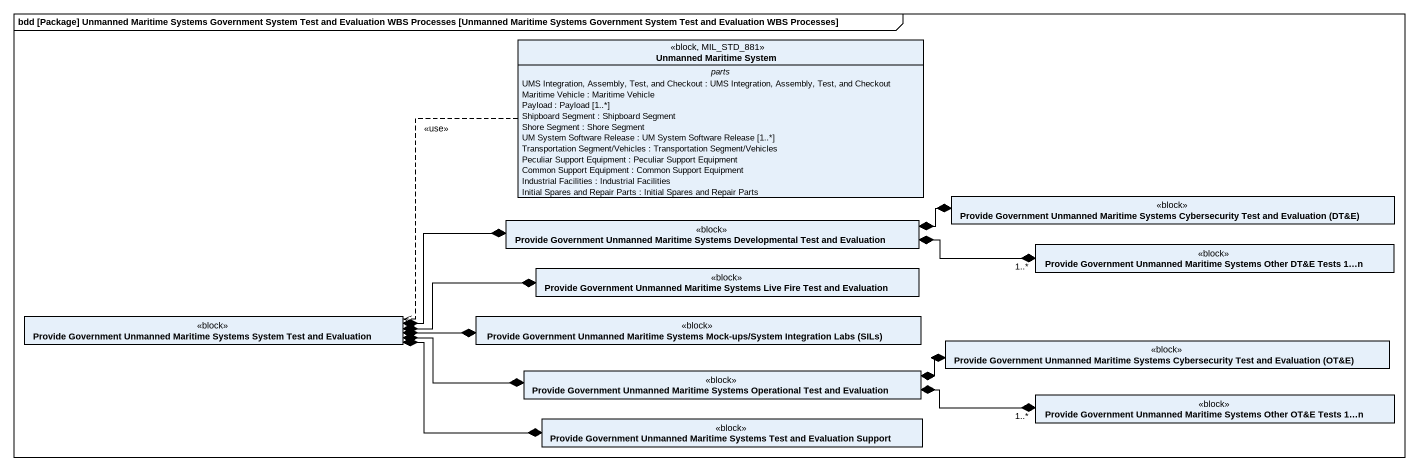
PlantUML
@startuml
mainframe bdd [Package] Unmanned Maritime Systems Government System Test and Evaluation WBS Processes [Unmanned Maritime Systems Government System Test and Evaluation WBS Processes]
hide circle
hide empty members
class "Unmanned Maritime System" as Unmanned_Maritime_System <<block, MIL_STD_881>> {
  -- parts --
  UMS Integration, Assembly, Test, and Checkout : UMS Integration, Assembly, Test, and Checkout
  Maritime Vehicle : Maritime Vehicle
  Payload : Payload [1..*]
  Shipboard Segment : Shipboard Segment
  Shore Segment : Shore Segment
  UM System Software Release : UM System Software Release [1..*]
  Transportation Segment/Vehicles : Transportation Segment/Vehicles
  Peculiar Support Equipment : Peculiar Support Equipment
  Common Support Equipment : Common Support Equipment
  Industrial Facilities : Industrial Facilities
  Initial Spares and Repair Parts : Initial Spares and Repair Parts
}
class "Provide Government Unmanned Maritime Systems Cybersecurity Test and Evaluation (DT&E)" as Provide_Government_Unmanned <<block>>
class "Provide Government Unmanned Maritime Systems Developmental Test and Evaluation" as Provide_Government_Unmanned_2 <<block>>
class "Provide Government Unmanned Maritime Systems Live Fire Test and Evaluation" as Provide_Government_Unmanned_3 <<block>>
class "Provide Government Unmanned Maritime Systems Other DT&E Tests 1…n" as Provide_Government_Unmanned_4 <<block>>
class "Provide Government Unmanned Maritime Systems System Test and Evaluation" as Provide_Government_Unmanned_5 <<block>>
class "Provide Government Unmanned Maritime Systems Mock-ups/System Integration Labs (SILs)" as Provide_Government_Unmanned_6 <<block>>
class "Provide Government Unmanned Maritime Systems Cybersecurity Test and Evaluation (OT&E)" as Provide_Government_Unmanned_7 <<block>>
class "Provide Government Unmanned Maritime Systems Operational Test and Evaluation" as Provide_Government_Unmanned_8 <<block>>
class "Provide Government Unmanned Maritime Systems Other OT&E Tests 1…n" as Provide_Government_Unmanned_9 <<block>>
class "Provide Government Unmanned Maritime Systems Test and Evaluation Support" as Provide_Government_Unmanned_10 <<block>>
Unmanned_Maritime_System .left.> Provide_Government_Unmanned_5 : <<use>>
Provide_Government_Unmanned_2 *-right-* Provide_Government_Unmanned
Provide_Government_Unmanned_2 *-right-* "1..*" Provide_Government_Unmanned_4
Provide_Government_Unmanned_5 *-right-* Provide_Government_Unmanned_2
Provide_Government_Unmanned_5 *-right-* Provide_Government_Unmanned_3
Provide_Government_Unmanned_5 *-right-* Provide_Government_Unmanned_6
Provide_Government_Unmanned_5 *-right-* Provide_Government_Unmanned_8
Provide_Government_Unmanned_5 *-right-* Provide_Government_Unmanned_10
Provide_Government_Unmanned_8 *-right-* Provide_Government_Unmanned_7
Provide_Government_Unmanned_8 *-right-* "1..*" Provide_Government_Unmanned_9
@enduml
